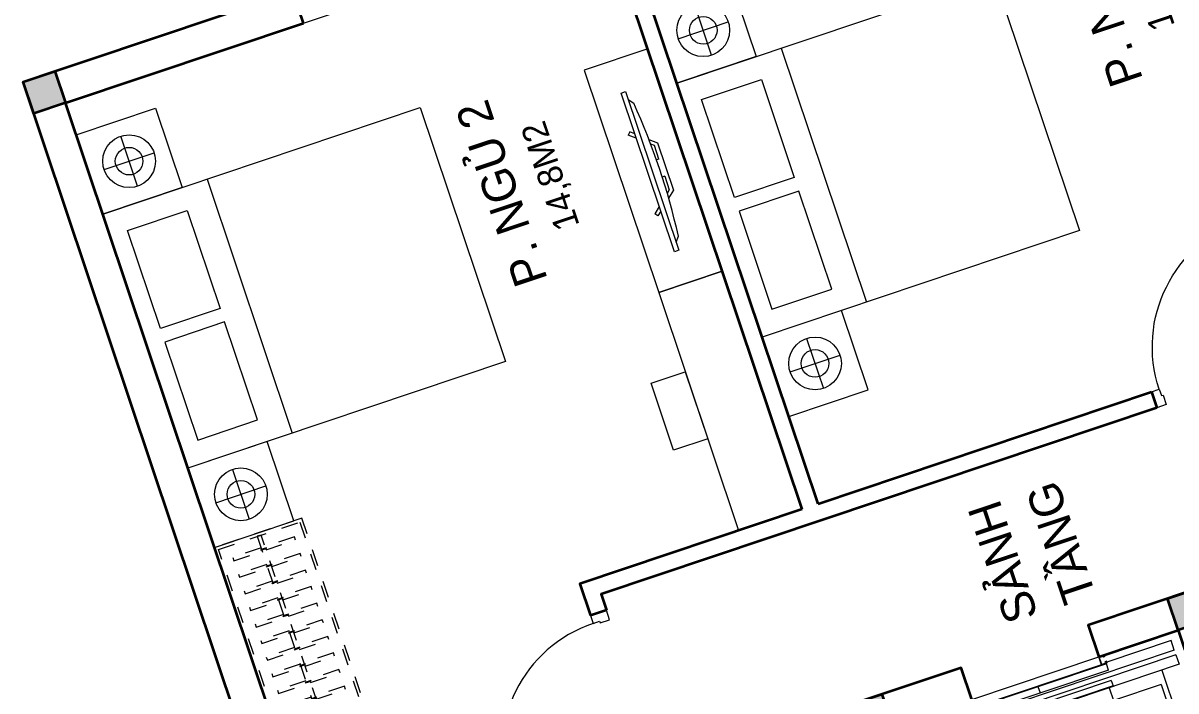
# Model space of a CAD drawing. Header units: metres. Extents: x 568332 to 569219, y 2065964 to 2066430.
# Drawn here: x 568597.38 to 568604.27, y 2066198.1 to 2066202.09 of the extents above; entities that cross this region are included whole.
import ezdxf

# ---------------------------------------------------------------- set-up
doc = ezdxf.new("R2010")
doc.units = ezdxf.units.M
for name, pattern in [('$AUDIT_BAD_LTYPE2', [0]), ('CENTER', [2, 1.25, -0.25, 0.25, -0.25]), ('X-5M-G-MB PHONGNGU$0$HIDDEN2', [0.1875, 0.125, -0.0625])]:
    doc.linetypes.add(name, pattern=pattern)
doc.layers.get('0').update_dxf_attribs({"linetype": 'CONTINUOUS'})
for name, color, linetype, lineweight in [('-CENTER', 143, 'CENTER', 13), ('-CONCRETE', 1, 'CONTINUOUS', 35), ('-DOOR', 137, 'CONTINUOUS', 9), ('-FURNITURE', 46, 'CONTINUOUS', 9), ('-LINE1', 7, 'CONTINUOUS', 18), ('-LINE2', 252, 'CONTINUOUS', 9), ('-TEXT', 7, 'CONTINUOUS', 15), ('-WALL', 4, 'CONTINUOUS', 35), ('TEXT25', 2, 'CONTINUOUS', 13)]:
    doc.layers.add(name, color=color, linetype=linetype, lineweight=lineweight)
doc.styles.add('SVN_AVO_thuong', font='')
doc.styles.add('T1', font='', dxfattribs={"height": 200})
doc.styles.add('vnavanth', font='', dxfattribs={"width": 0.8})
doc.styles.get('SVN_AVO_thuong').set_extended_font_data('SVN-Avo')
doc.styles.get('T1').set_extended_font_data('VNgeometric Light')
doc.styles.get('vnavanth').set_extended_font_data('.VnAvantH')

# ---------------------------------------------------------------- blocks, each defined once
blk = doc.blocks.new('X-5M-DH-2-CORE$0$A$C75E80C28')
at = {"layer": '-LINE2', "linetype": 'Continuous', "ltscale": 2}
for p, q in [((-510.0000099998433, -21.5000000000291), (-510.0000099998579, -50.60000000000582)), ((-506.8000099998899, -21.5000000000291), (-510.0000099998433, -21.5000000000291)), ((-506.8000099998899, -21.5000000000291), (-506.8000099999044, -50.60000000000582)), ((-456.2000100000296, -56.79999999998836), (-500.6000099999364, -56.80000000001746)), ((-456.2000100000441, -60), (-500.600009999951, -60.0000000000291)), ((-453.2000100000441, -63), (-453.2000100000296, -67)), ((-450.0000099998579, -63), (-450.0000099998433, -67)), ((450.0000100000616, -63), (450.0000100000761, -67)), ((453.200010000015, -63), (453.2000100000296, -67)), ((456.2000100000296, -56.79999999998836), (500.6000100000529, -56.79999999998836)), ((456.200010000015, -60), (500.6000100000383, -60)), ((506.8000100001227, -21.5), (510.0000100000761, -21.5)), ((506.8000100001227, -21.5), (506.8000100001082, -50.59999999997672)), ((510.0000100000761, -21.5), (510.0000100000616, -50.59999999997672)), ((-556.8000102631631, -112.4999999912397), (-560.0000102631166, -112.4999999912397)), ((-510.0000099998579, -108.5000000000291), (-510.0000099998433, -79.39999999999418)), ((-506.8000099999044, -108.5000000000291), (-506.8000099998899, -79.39999999999418)), ((-456.2000100000296, -70), (-500.6000099999364, -70.0000000000291)), ((-456.2000100000296, -73.19999999995343), (-500.6000099999364, -73.19999999998254)), ((456.2000100000296, -70), (500.6000100000529, -70)), ((456.2000100000296, -73.19999999995343), (500.6000100000529, -73.19999999995343)), ((456.800009736864, -112.4999999912397), (460.0000097368174, -112.4999999912397)), ((506.8000100001227, -108.5), (506.8000100001227, -79.39999999996508)), ((510.0000100000761, -108.5), (510.0000100000761, -79.39999999996508)), ((-731.0000002632733, -148.9999999649008), (730.9999997367267, -148.9999999649299)), ((-731.0000002698944, -1304.999999934109), (-731.0000002632733, -148.9999999649008)), ((-700.0000002632733, -178.9999999649008), (699.9999997367267, -178.9999999649299)), ((-700.0000002699089, -1224.999999934109), (-700.0000002632733, -178.9999999649008)), ((699.9999997300911, -1224.999999934109), (699.9999997367267, -178.9999999649299)), ((730.9999997301056, -1304.999999934109), (730.9999997367267, -148.9999999649299)), ((-700.0000002699089, -1224.999999934109), (-400.0000002699089, -1224.999999934138)), ((-400.0000002698944, -1304.999999934138), (-400.0000002699089, -1224.999999934138)), ((699.9999997300911, -1224.999999934109), (399.9999997300911, -1224.999999934109)), ((399.9999997301056, -1304.999999934109), (399.9999997300911, -1224.999999934109)), ((839.9999997301056, -1304.999999934109), (-840.0000002698944, -1304.999999934109)), ((-840.0000002698944, -1364.999999934109), (-840.0000002698944, -1304.999999934109)), ((839.9999997301056, -1364.999999934109), (839.9999997301056, -1304.999999934109)), ((839.9999997301056, -1364.999999934109), (-840.0000002698944, -1364.999999934109)), ((424.9999997301056, -1308.999999934109), (-425.0000002698944, -1308.999999934109)), ((-425.0000002699089, -1342.999999934109), (-425.0000002698944, -1308.999999934109)), ((424.9999997300911, -1342.999999934109), (-425.0000002699089, -1342.999999934109)), ((-2.6989437174052e-07, -1308.999999934109), (-2.699089236557484e-07, -1342.999999934109)), ((424.9999997300911, -1342.999999934109), (424.9999997301056, -1308.999999934109)), ((839.9999997301056, -1394.999999934109), (-840.0000002698944, -1394.999999934109)), ((-840.0000002698944, -1394.999999934109), (-840.0000002698944, -1454.999999934109)), ((429.9999997300911, -1405.999999934138), (-430.0000002699089, -1405.999999934109)), ((-430.0000002699089, -1405.999999934109), (-430.0000002698944, -1445.999999934109)), ((429.9999997301056, -1445.999999934138), (-430.0000002698944, -1445.999999934109)), ((-2.699089236557484e-07, -1405.999999934109), (-2.6989437174052e-07, -1445.999999934109)), ((429.9999997300911, -1405.999999934138), (429.9999997301056, -1445.999999934138)), ((839.9999997301056, -1394.999999934109), (839.9999997301056, -1454.999999934109)), ((-840.0000002698944, -1454.999999934109), (-435.0000002698944, -1454.999999934109)), ((-435.0000002698944, -1449.999999934109), (-435.0000002699089, -1459.999999934109)), ((-435.0000002698944, -1449.999999934109), (-400.0000002698944, -1449.999999934138)), ((-435.0000002699089, -1459.999999934109), (-425.0000002699089, -1459.999999934109)), ((-435.0000002698653, -1489.999999934109), (-435.0000002698653, -1499.999999934109)), ((-435.0000002698653, -1489.999999934109), (-425.0000002698653, -1489.999999934109)), ((-435.0000002698653, -1499.999999934109), (-400.0000002698653, -1499.999999934138)), ((-433.4000002698012, -1451.599999934086), (-433.4000002698012, -1458.399999934074)), ((-433.4000002698012, -1451.599999934086), (-401.6000002697547, -1451.599999934086)), ((-433.4000002698012, -1458.399999934074), (-425.0000002698944, -1458.399999934074)), ((-433.4000002697721, -1491.599999934086), (-433.4000002697721, -1498.399999934074)), ((-433.4000002697721, -1491.599999934086), (-425.0000002698653, -1491.599999934086)), ((-433.4000002697721, -1498.399999934074), (-401.6000002697256, -1498.399999934074)), ((-425.0000002698944, -1458.399999934074), (-425.0000002699089, -1459.999999934109)), ((-425.0000002698653, -1489.999999934109), (-425.0000002698653, -1491.599999934086)), ((-401.6000002697547, -1451.599999934086), (-401.6000002697256, -1498.399999934074)), ((399.9999997301056, -1449.999999934109), (-400.0000002698944, -1449.999999934138)), ((-400.0000002698944, -1449.999999934138), (-400.0000002698653, -1499.999999934138)), ((399.9999997301056, -1449.999999934109), (399.9999997301347, -1499.999999934109)), ((434.9999997301056, -1449.999999934109), (399.9999997301056, -1449.999999934109)), ((434.9999997301347, -1499.999999934109), (399.9999997301347, -1499.999999934109)), ((401.5999997301988, -1451.599999934086), (401.5999997302279, -1498.399999934074)), ((433.3999997302453, -1451.599999934086), (401.5999997301988, -1451.599999934086)), ((433.3999997302744, -1498.399999934074), (401.5999997302279, -1498.399999934074)), ((433.3999997302453, -1458.399999934074), (424.9999997301056, -1458.399999934074)), ((424.9999997301056, -1458.399999934074), (424.9999997301056, -1459.999999934109)), ((434.9999997301056, -1459.999999934109), (424.9999997301056, -1459.999999934109)), ((424.9999997301347, -1489.999999934109), (424.9999997301347, -1491.599999934086)), ((434.9999997301347, -1489.999999934109), (424.9999997301347, -1489.999999934109)), ((433.3999997302744, -1491.599999934086), (424.9999997301347, -1491.599999934086)), ((433.3999997302453, -1451.599999934086), (433.3999997302453, -1458.399999934074)), ((433.3999997302744, -1491.599999934086), (433.3999997302744, -1498.399999934074)), ((434.9999997301056, -1449.999999934109), (434.9999997301056, -1459.999999934109)), ((839.9999997301056, -1454.999999934109), (434.9999997301056, -1454.999999934109)), ((434.9999997301347, -1489.999999934109), (434.9999997301347, -1499.999999934109))]:
    blk.add_line(p, q, dxfattribs=at)
for points in [[(-450.0000000000146, 0), (-450, -130), (450, -130), (449.9999999999854, 0)], [(-200, -29), (200.0000000001164, -29), (200.0000000001164, -101), (-200, -101)], [(-36.0000002632587, -583.9999999649008), (35.9999997367413, -583.9999999649008), (35.99999973675585, -983.9999999649008), (-36.00000026324415, -983.9999999649008)]]:
    blk.add_lwpolyline(points, close=True, dxfattribs=at)
for points in [[(-780.0000002632587, -788.9999999649008), (-751.0000002632587, -788.9999999649299, 0.414213562373095), (-750.0000002632733, -787.9999999649008), (-750.0000002632587, -783.9999999649008), (-750.0000002632587, -779.9999999649008, 0.414213562373095), (-751.0000002632733, -778.9999999649299), (-780.0000002632733, -778.9999999649881, -0.2569775838576673), (-784.1207396915852, -781.9399999648449), (-797.9000002631656, -781.939999964874, -0.414213562373095), (-800.9000002631656, -778.939999964874), (-804.0000002632587, -749.4999999649008, 0.414213562373095), (-807.0000002632587, -746.4999999649008), (-812.0000002632587, -746.4999999649008), (-812.0000002632587, -783.9999999649008), (-812.0000002632587, -821.4999999649008), (-807.0000002632587, -821.4999999649008, 0.414213562373095), (-804.0000002632587, -818.4999999649008), (-800.9000002631656, -789.0599999648693, -0.414213562373095), (-797.9000002631656, -786.0599999648693), (-784.1207396915852, -786.0599999648402, -0.2569775838576673), (-780.0000002632587, -788.9999999647553)], [(779.9999997367413, -788.9999999649299), (750.9999997367413, -788.9999999649008, -0.414213562373095), (749.9999997367267, -787.9999999649299), (749.9999997367413, -783.9999999649299), (749.9999997367413, -779.9999999649299, -0.414213562373095), (750.9999997367267, -778.9999999649008), (779.9999997368432, -778.9999999650172, 0.2569775838576673), (784.1207391653006, -781.939999964874), (797.899999736881, -781.9399999648449, 0.414213562373095), (800.899999736881, -778.9399999648449), (803.9999997367413, -749.4999999649008, -0.414213562373095), (806.9999997367413, -746.4999999649008), (811.9999997367413, -746.4999999649008), (811.9999997367413, -783.9999999649008), (811.9999997367413, -821.4999999649008), (806.9999997367413, -821.4999999649008, -0.414213562373095), (803.9999997367413, -818.4999999649008), (800.899999736881, -789.0599999648402, 0.414213562373095), (797.899999736881, -786.0599999648402), (784.1207391653006, -786.0599999648693, 0.2569775838576672), (779.9999997368577, -788.9999999647844)]]:
    blk.add_lwpolyline(points, format="xyb", dxfattribs=at)
for centre, radius, start, end in [((-500.600009999951, -50.60000000000582), 9.400000000001475, 180, 270), ((-500.600009999951, -50.60000000000582), 6.200000000004374, 180, 270), ((-456.2000100000441, -63), 6.19999999999713, 0, 90), ((-456.2000100000441, -63), 3.000000000000045, 0, 90), ((-456.2000100000296, -67), 6.20000000000076, 270, 0), ((-456.2000100000296, -67), 2.999999999999834, 270, 0), ((456.200010000015, -63), 6.19999999999713, 90, 180), ((456.2000100000296, -67), 6.20000000000076, 180, 270), ((456.200010000015, -63), 3.000000000000045, 90, 180), ((456.2000100000296, -67), 2.999999999999834, 180, 270), ((500.6000100000383, -50.59999999997672), 6.200000000004374, 270, 0), ((500.6000100000383, -50.59999999997672), 9.400000000001475, 270, 0), ((-500.6000099999364, -79.39999999999418), 9.399999999997844, 90, 180), ((-500.6000099999364, -79.39999999999418), 6.19999999999734, 90, 180), ((500.6000100000529, -79.39999999996508), 9.399999999997844, 0, 90), ((500.6000100000529, -79.39999999996508), 6.19999999999734, 0, 90)]:
    blk.add_arc(centre, radius, start, end, dxfattribs=at)
blk = doc.blocks.new('A$C5C575821')
at = {"layer": '-CONCRETE'}
h = blk.add_hatch(color=256, dxfattribs=at)
h.dxf.hatch_style = 1
h.paths.add_polyline_path([(-0.00237559899687767, 200.0000000000146), (-0.00237559899687767, 1.455191522836685e-11), (199.9976244010031, 1.455191522836685e-11), (199.9976244010031, 200.0000000000146)])
blk.add_lwpolyline([(-0.00237559899687767, 1.455191522836685e-11), (199.9976244010031, 1.455191522836685e-11), (199.9976244010031, 200.0000000000146), (-0.00237559899687767, 200.0000000000146)], close=True, dxfattribs=at)
blk = doc.blocks.new('A$C3F71457E')
at = {"layer": '-CONCRETE'}
blk.add_lwpolyline([(-8.760252967476845e-09, -100.0000002632005), (0, 400), (-1500, 400.0000000000582), (-1500.00000001755, -1399.999999999942), (-1.754960976541042e-08, -1400), (-7.895869202911854e-08, -900.0000002632005), (199.9999999912397, -900.0000002982852), (199.9999999824504, -1600), (-1700.00000001755, -1600), (-1700, 600), (200, 600), (199.9999999912397, -100.0000002982852), (6.140908226370811e-08, -100.0000002632005)], dxfattribs=at)
at = {"layer": '-LINE1'}
blk.add_line((-7.895869202911854e-08, -900.0000002632005), (-8.760252967476845e-09, -100.0000002632005), dxfattribs=at)
at = {"layer": '-WALL'}
for p in [(-1699.997624401003, 399.9999999999854), (0.00237559899687767, 399.9999999999854), (-1699.997624401081, -1599.999999999959), (0.002375601565972829, -1600.000000021305)]:
    blk.add_blockref('A$C5C575821', p, dxfattribs=at)
at = {"color": 2, "rotation": 90}
blk.add_blockref('X-5M-DH-2-CORE$0$A$C75E80C28', (-1500.00000000876, -499.9999999999418), dxfattribs=at)
blk = doc.blocks.new('*U149')
at = {"linetype": '$AUDIT_BAD_LTYPE2'}
for p, q in [((70, 100), (70, 699.9999999999982)), ((90, 699.9999999999982), (90, 100))]:
    blk.add_line(p, q, dxfattribs=at)
for points in [[(50, 699.9999999999982), (90, 699.9999999999982), (90, 799.9999999999982), (50, 799.9999999999982), (50, 699.9999999999982)], [(50, 702.9059272893337), (50, 100)], [(50, 100), (90, 100), (90, 0), (50, 0), (50, 100)]]:
    blk.add_lwpolyline(points)
for points in [[(118.2698876160139, 594.5156181119073), (118.2698876160139, 764.1349438079906), (90, 764.1349438079906), (90, 735.8650561920058), (112.6159100928053, 735.8650561920058), (112.6159100928053, 594.5156181119073)], [(0, 0), (50, 0), (50, -40), (60, -40), (60, -99.99999999999272), (0, -99.99999999999272)], [(899.9999999999982, 1.3252863207713e-28), (849.9999999999982, 1.3252863207713e-28), (849.9999999999982, -40.00000000000001), (839.9999999999982, -40.00000000000001), (839.9999999999982, -99.99999999999272), (899.9999999999982, -99.99999999999272)]]:
    blk.add_lwpolyline(points, close=True)
at = {"linetype": '$AUDIT_BAD_LTYPE2', "ltscale": 0.3}
blk.add_arc((50, 0), 799.9999999999982, 0, 90, dxfattribs=at)
blk = doc.blocks.new('*U237')
at = {"linetype": 'X-5M-G-MB PHONGNGU$0$HIDDEN2'}
for points in [[(0, 600.0000000004657), (0, 0), (2290.909090880962, -8.262197655262123e-10), (2290.909090880962, 599.9999999996394)], [(2270.909090880962, 579.999661371566), (2270.909090880962, 19.99966137156623), (20, 20.00000000046566), (20, 580.0000000004657)], [(2270.909090880962, 286.6991212946483), (2270.909090880962, 313.0991212945551), (20, 313.0991212953813), (19.99999859370291, 286.6991212952417)], [(113.7817614636733, 319.1750910408318), (109.4317788550979, 319.1750910408318), (109.4317788550979, 280.441767644881), (113.7817614636733, 280.441767644881)], [(227.7817614636733, 319.1750910407849), (223.4317788550979, 319.1750910407849), (223.4317788550979, 280.4417676448341), (227.7817614636733, 280.4417676448341)], [(341.7817614636733, 319.175091040738), (337.4317788550979, 319.175091040738), (337.4317788550979, 280.4417676447872), (341.7817614636733, 280.4417676447872)], [(455.7817614636733, 319.1750910406911), (451.4317788550979, 319.1750910406911), (451.4317788550979, 280.4417676447403), (455.7817614636733, 280.4417676447403)], [(569.7817614636733, 319.1750910406442), (565.431778855098, 319.1750910406442), (565.431778855098, 280.4417676446934), (569.7817614636733, 280.4417676446934)], [(683.7817614636733, 319.1750910405973), (679.431778855098, 319.1750910405973), (679.431778855098, 280.4417676446465), (683.7817614636733, 280.4417676446465)], [(797.7817614636733, 319.1750910405504), (793.431778855098, 319.1750910405504), (793.431778855098, 280.4417676445996), (797.7817614636733, 280.4417676445996)], [(911.7817614636733, 319.1750910405035), (907.431778855098, 319.1750910405035), (907.431778855098, 280.4417676445527), (911.7817614636733, 280.4417676445527)], [(1025.781761463673, 319.1750910404566), (1021.431778855098, 319.1750910404566), (1021.431778855098, 280.4417676445057), (1025.781761463673, 280.4417676445057)], [(1139.781761463673, 319.1750910404097), (1135.431778855098, 319.1750910404097), (1135.431778855098, 280.4417676444588), (1139.781761463673, 280.4417676444588)], [(1253.781761463673, 319.1750910403628), (1249.431778855098, 319.1750910403628), (1249.431778855098, 280.4417676444119), (1253.781761463673, 280.4417676444119)], [(1367.781761463673, 319.1750910403159), (1363.431778855098, 319.1750910403159), (1363.431778855098, 280.441767644365), (1367.781761463673, 280.441767644365)], [(1481.781761463673, 319.175091040269), (1477.431778855098, 319.175091040269), (1477.431778855098, 280.4417676443181), (1481.781761463673, 280.4417676443181)], [(1595.781761463673, 319.175091040222), (1591.431778855098, 319.175091040222), (1591.431778855098, 280.4417676442712), (1595.781761463673, 280.4417676442712)], [(1709.781761463673, 319.1750910401751), (1705.431778855098, 319.1750910401751), (1705.431778855098, 280.4417676442243), (1709.781761463673, 280.4417676442243)], [(1823.781761463673, 319.1750910401282), (1819.431778855098, 319.1750910401282), (1819.431778855098, 280.4417676441774), (1823.781761463673, 280.4417676441774)], [(1937.781761463673, 319.1750910400813), (1933.431778855098, 319.1750910400813), (1933.431778855098, 280.4417676441305), (1937.781761463673, 280.4417676441305)], [(2051.781761463673, 319.1750910400344), (2047.431778855098, 319.1750910400344), (2047.431778855098, 280.4417676440836), (2051.781761463673, 280.4417676440836)], [(2165.781761463673, 319.1750910399875), (2161.431778855098, 319.1750910399875), (2161.431778855098, 280.4417676440366), (2165.781761463673, 280.4417676440366)]]:
    blk.add_lwpolyline(points, close=True, dxfattribs=at)
for points in [[(122.2409142897814, 313.1103512093413), (122.2409142897814, 515.2497102723445), (100.1765458012815, 515.2497102723445), (100.1765458012815, 313.1103512093413)], [(236.2409142897814, 313.1103512092944), (236.2409142897814, 515.2497102722975), (214.1765458012815, 515.2497102722975), (214.1765458012815, 313.1103512092944)], [(350.2409142897814, 313.1103512092475), (350.2409142897814, 515.2497102722507), (328.1765458012815, 515.2497102722507), (328.1765458012815, 313.1103512092475)], [(464.2409142897814, 313.1103512092006), (464.2409142897814, 515.2497102722037), (442.1765458012815, 515.2497102722037), (442.1765458012815, 313.1103512092006)], [(578.2409142897814, 313.1103512091537), (578.2409142897814, 515.2497102721569), (556.1765458012815, 515.2497102721569), (556.1765458012815, 313.1103512091537)], [(692.2409142897814, 313.1103512091068), (692.2409142897814, 515.24971027211), (670.1765458012815, 515.24971027211), (670.1765458012815, 313.1103512091068)], [(806.2409142897814, 313.1103512090599), (806.2409142897814, 515.249710272063), (784.1765458012815, 515.249710272063), (784.1765458012815, 313.1103512090599)], [(920.2409142897814, 313.110351209013), (920.2409142897814, 515.2497102720162), (898.1765458012815, 515.2497102720162), (898.1765458012815, 313.110351209013)], [(1034.240914289781, 313.1103512089661), (1034.240914289781, 515.2497102719692), (1012.176545801281, 515.2497102719692), (1012.176545801281, 313.1103512089661)], [(1148.240914289781, 313.1103512089192), (1148.240914289781, 515.2497102719224), (1126.176545801281, 515.2497102719224), (1126.176545801281, 313.1103512089192)], [(1262.240914289781, 313.1103512088723), (1262.240914289781, 515.2497102718754), (1240.176545801281, 515.2497102718754), (1240.176545801281, 313.1103512088723)], [(1376.240914289781, 313.1103512088254), (1376.240914289781, 515.2497102718285), (1354.176545801281, 515.2497102718285), (1354.176545801281, 313.1103512088254)], [(1490.240914289781, 313.1103512087785), (1490.240914289781, 515.2497102717816), (1468.176545801281, 515.2497102717816), (1468.176545801281, 313.1103512087785)], [(1604.240914289781, 313.1103512087315), (1604.240914289781, 515.2497102717347), (1582.176545801281, 515.2497102717347), (1582.176545801281, 313.1103512087315)], [(1718.240914289781, 313.1103512086846), (1718.240914289781, 515.2497102716878), (1696.176545801281, 515.2497102716878), (1696.176545801281, 313.1103512086846)], [(1832.240914289781, 313.1103512086377), (1832.240914289781, 515.2497102716409), (1810.176545801281, 515.2497102716409), (1810.176545801281, 313.1103512086377)], [(1946.240914289781, 313.1103512085908), (1946.240914289781, 515.2497102715939), (1924.176545801281, 515.2497102715939), (1924.176545801281, 313.1103512085908)], [(2060.240914289781, 313.1103512085439), (2060.240914289781, 515.2497102715471), (2038.176545801281, 515.2497102715471), (2038.176545801281, 313.1103512085439)], [(2174.240914289781, 313.110351208497), (2174.240914289781, 515.2497102715001), (2152.176545801281, 515.2497102715001), (2152.176545801281, 313.110351208497)], [(100.1765458012815, 286.7103512094345), (100.1765458012815, 92.0852110228024), (122.2409142897814, 92.0852110228024), (122.2409142897814, 286.7103512094345)], [(214.1765458012815, 286.7103512093876), (214.1765458012815, 92.08521102275549), (236.2409142897814, 92.08521102275549), (236.2409142897814, 286.7103512093876)], [(328.1765458012815, 286.7103512093407), (328.1765458012815, 92.08521102270858), (350.2409142897814, 92.08521102270858), (350.2409142897814, 286.7103512093407)], [(442.1765458012815, 286.7103512092938), (442.1765458012815, 92.08521102266168), (464.2409142897814, 92.08521102266168), (464.2409142897814, 286.7103512092938)], [(556.1765458012815, 286.7103512092469), (556.1765458012815, 92.08521102261477), (578.2409142897814, 92.08521102261477), (578.2409142897814, 286.7103512092469)], [(670.1765458012815, 286.7103512092), (670.1765458012815, 92.08521102256786), (692.2409142897814, 92.08521102256786), (692.2409142897814, 286.7103512092)], [(784.1765458012815, 286.7103512091531), (784.1765458012815, 92.08521102252095), (806.2409142897814, 92.08521102252095), (806.2409142897814, 286.7103512091531)], [(898.1765458012815, 286.7103512091062), (898.1765458012815, 92.08521102247404), (920.2409142897814, 92.08521102247404), (920.2409142897814, 286.7103512091062)], [(1012.176545801281, 286.7103512090592), (1012.176545801281, 92.08521102242715), (1034.240914289781, 92.08521102242715), (1034.240914289781, 286.7103512090592)], [(1126.176545801281, 286.7103512090123), (1126.176545801281, 92.08521102238024), (1148.240914289781, 92.08521102238024), (1148.240914289781, 286.7103512090123)], [(1240.176545801281, 286.7103512089654), (1240.176545801281, 92.08521102233333), (1262.240914289781, 92.08521102233333), (1262.240914289781, 286.7103512089654)], [(1354.176545801281, 286.7103512089186), (1354.176545801281, 92.08521102228642), (1376.240914289781, 92.08521102228642), (1376.240914289781, 286.7103512089186)], [(1468.176545801281, 286.7103512088717), (1468.176545801281, 92.0852110222395), (1490.240914289781, 92.0852110222395), (1490.240914289781, 286.7103512088717)], [(1582.176545801281, 286.7103512088247), (1582.176545801281, 92.0852110221926), (1604.240914289781, 92.0852110221926), (1604.240914289781, 286.7103512088247)], [(1696.176545801281, 286.7103512087778), (1696.176545801281, 92.0852110221457), (1718.240914289781, 92.0852110221457), (1718.240914289781, 286.7103512087778)], [(1810.176545801281, 286.7103512087309), (1810.176545801281, 92.08521102209879), (1832.240914289781, 92.08521102209879), (1832.240914289781, 286.7103512087309)], [(1924.176545801281, 286.710351208684), (1924.176545801281, 92.08521102205188), (1946.240914289781, 92.08521102205188), (1946.240914289781, 286.710351208684)], [(2038.176545801281, 286.7103512086371), (2038.176545801281, 92.08521102200497), (2060.240914289781, 92.08521102200497), (2060.240914289781, 286.7103512086371)], [(2152.176545801281, 286.7103512085902), (2152.176545801281, 92.08521102195806), (2174.240914289781, 92.08521102195806), (2174.240914289781, 286.7103512085902)]]:
    blk.add_lwpolyline(points, dxfattribs=at)
blk = doc.blocks.new('XR.MB.LM123$0$tvi 1')
blk.add_lwpolyline([(28.54445810673496, -2.291926648467779e-10), (28.54445810673496, -999.9999999999964), (-7.275957614183426e-12, -1000), (0, 0)], close=True)
for points in [[(28.54445810680045, -50.31958968611434), (52.37372755713295, -80.86315460130209)], [(-24.09820395050338, -235.5599978379832), (-39.09879504836863, -251.7939635238108)], [(0, -284.7849796677438), (-39.09879504836863, -251.7939635238108)], [(0, -255.9952397129928), (-24.09820395050338, -235.5599978379832)], [(69.66229681991535, -315.0836646851385), (111.1934016081432, -350.2927865858655), (111.193401608034, -649.712917566063), (69.68611289083492, -684.9110379843005)], [(89.09002233762294, -445.7449799550195), (89.09002233762294, -359.9578938602899), (70.91298945683957, -344.6203678706661)], [(89.09002233762294, -445.7449799550195), (73.49991829216015, -445.7449799550232)], [(89.09002233768115, -554.2550200447404), (89.09002233773936, -640.0421061392371), (70.91298945678864, -655.3796321293303)], [(89.09002233768115, -554.2550200447404), (73.49991829216015, -554.2550200447404)], [(0, -715.2150203320198), (-39.09879504836863, -748.2060364759491)], [(-24.09820395050338, -764.4400021620095), (-39.09879504836863, -748.2060364759491)], [(0, -744.004760287), (-24.09820395050338, -764.4400021620095)], [(28.54445810674224, -949.680410313882), (52.37372755713295, -919.1368453984578)]]:
    blk.add_lwpolyline(points)
blk.add_arc((-4025.16618952866, -499.9999999999964), 4099.025185406737, 354.1310878512652, 5.868912148527433)
blk = doc.blocks.new('G1600')
for p, q in [((137477.0741823114, -212827.2147267315), (139077.0741823114, -212827.2147267327)), ((137227.6935681712, -213391.7193460799), (137227.6935681718, -213076.8871672568)), ((139326.4547964507, -213391.7193460799), (139326.4547964501, -213076.8871672568)), ((137385.1096575831, -213234.3032566686), (137070.2774787599, -213234.3032566681)), ((139169.0387070388, -213234.3032566686), (139483.870885862, -213234.3032566681))]:
    blk.add_line(p, q)
blk.add_lwpolyline([(137477.074182311, -213484.2147267315), (137477.0741823123, -211484.2147267315), (139077.0741823123, -211484.2147267327), (139077.074182311, -213484.2147267327), (137477.074182311, -213484.2147267315)])
for points in [[(136977.074182316, -213484.2147267311), (136977.0741823163, -212984.3917867657), (137477.0741823113, -212984.3917867661), (137477.074182311, -213484.2147267315)], [(137617.074182311, -213375.2147267316), (137617.0741823112, -212998.7147267316), (138234.5741823112, -212998.714726732), (138234.574182311, -213375.214726732)], [(138937.074182311, -213375.2147267325), (138937.0741823112, -212998.7147267325), (138319.5741823112, -212998.7147267321), (138319.574182311, -213375.2147267321)], [(139577.0741823059, -213484.2147267331), (139577.0741823062, -212984.3917867677), (139077.0741823113, -212984.3917867673), (139077.074182311, -213484.2147267327)]]:
    blk.add_lwpolyline(points, close=True)
for centre, radius in [((137227.6935681715, -213234.3032566684), 157.4160894116067), ((139326.4547964504, -213234.3032566684), 157.4160894116067), ((137227.6935681715, -213234.3032566684), 82.41608941160666), ((139326.4547964504, -213234.3032566684), 82.41608941160666)]:
    blk.add_circle(centre, radius)
blk = doc.blocks.new('*U198')
at = {"linetype": '$AUDIT_BAD_LTYPE2'}
for p, q in [((70, 100), (70, 700.0000000000018)), ((90, 700.0000000000018), (90, 100))]:
    blk.add_line(p, q, dxfattribs=at)
for points in [[(50, 700.0000000000018), (90, 700.0000000000018), (90, 800.0000000000018), (50, 800.0000000000018), (50, 700.0000000000018)], [(50, 702.9059272893373), (50, 100)], [(50, 100), (90, 100), (90, 0), (50, 0), (50, 100)]]:
    blk.add_lwpolyline(points)
for points in [[(118.2698876160139, 594.515618111911), (118.2698876160139, 764.1349438079942), (90, 764.1349438079942), (90, 735.8650561920094), (112.6159100928053, 735.8650561920094), (112.6159100928053, 594.515618111911)], [(0, 0), (50, 0), (50, -40), (60, -40), (60, -100.0001724930771), (0, -100.0001724930771)], [(900.0000000000018, -1.262177448353619e-28), (850.0000000000018, -1.262177448353619e-28), (850.0000000000018, -40.00000000000001), (840.0000000000018, -40.00000000000001), (840.0000000000018, -100.0001724930771), (900.0000000000018, -100.0001724930771)]]:
    blk.add_lwpolyline(points, close=True)
at = {"linetype": '$AUDIT_BAD_LTYPE2', "ltscale": 0.3}
blk.add_arc((50, 0), 800.0000000000019, 0, 90, dxfattribs=at)
blk = doc.blocks.new('M20-T3')
at = {"layer": '-DOOR'}
blk.add_lwpolyline([(201516.3080991519, -221150.0210506009), (201316.3080992265, -221150.0210506009), (201316.308099237, -222550.0210506009), (201516.3080991623, -222550.0210506009)], close=True, dxfattribs=at)
at = {"layer": '-FURNITURE'}
for points in [[(198616.3160275715, -222649.3736783975), (198193.7355112946, -222649.3736783975), (198193.7355112946, -222434.2618377494), (198616.3160275715, -222434.2618377494)], [(199116.3080991528, -222650.0204579468), (197616.3080990791, -222650.0204579105), (197616.3080990791, -223050.0210505013), (199116.3080991528, -223050.0210505376)], [(200516.3080991528, -222650.0204574388), (199116.3080991528, -222650.0204579468), (199116.3080992229, -223050.0210509031), (200516.3080992229, -223050.0210503951)]]:
    blk.add_lwpolyline(points, close=True, dxfattribs=at)
at = {"layer": '-WALL', "linetype": 'Continuous', "ltscale": 10}
for p, q in [((196016.3200390492, -219450.0210512837), (201516.3080991388, -219450.021051205)), ((201516.3080991388, -219450.021051205), (201516.3080991519, -221150.0210506009)), ((196416.3080991835, -219650.0210512783), (201316.3080991411, -219650.0210512073)), ((201316.3080991411, -219650.0210512073), (201316.3080991519, -221150.0210506009)), ((201316.3080992207, -221150.0210506009), (201516.3080992207, -221150.0210506009))]:
    blk.add_line(p, q, dxfattribs=at)
at = {"layer": '-WALL'}
for p, q in [((197416.3080991183, -221750.0210505197), (197416.3080991214, -221650.0210505199)), ((197616.3080990791, -223050.0210505013), (201316.3080991794, -223050.0210505013)), ((197616.3080990791, -223150.0210505013), (201316.3080991805, -223150.0210505013)), ((197616.3080990792, -223150.0210505013), (197616.3080990791, -225250.5094793694)), ((197616.3080990791, -225250.5094793694), (197516.3080990792, -225250.5094793694))]:
    blk.add_line(p, q, dxfattribs=at)
for points in [[(197616.3080990791, -223050.0210505013), (197616.308099079, -221650.0210505259), (197416.3080991214, -221650.0210505199)], [(197516.3080990792, -225250.5094793694), (197516.3080990792, -221750.0210505227), (197416.3080991183, -221750.0210505197)]]:
    blk.add_lwpolyline(points, dxfattribs=at)
at = {"layer": '-DOOR'}
blk.add_blockref('*U149', (196516.3080991214, -221650.0210504917), dxfattribs=at)
at = {"layer": '-DOOR', "xscale": -1, "rotation": 270}
blk.add_blockref('*U198', (197616.3080990791, -226150.5094793692), dxfattribs=at)
at = {"layer": '-FURNITURE', "extrusion": (0, 0, -1), "xscale": -0.916666666665974, "yscale": 0.916666666665974, "zscale": -0.916666666665974, "rotation": 180}
blk.add_blockref('*U237', (-198516.3080991561, -219650.0210512792), dxfattribs=at)
at = {"layer": '-FURNITURE', "rotation": 180}
for p in [(338093.3822814652, -433134.23577771), (337743.3822814408, -436634.2357772331)]:
    blk.add_blockref('G1600', p, dxfattribs=at)
at = {"layer": '-FURNITURE', "extrusion": (0, 0, -1), "xscale": -1, "rotation": 90.0036897224144}
blk.add_blockref('XR.MB.LM123$0$tvi 1', (-200316.3181109091, -222815.4141941032), dxfattribs=at)
at = {"layer": '-WALL', "xscale": -1}
blk.add_blockref('A$C5C575821', (201516.3057235421, -219650.0210512051), dxfattribs=at)
at = {"layer": '-WALL', "xscale": -1, "rotation": 180}
blk.add_blockref('A$C3F71457E', (196216.3080990791, -224550.0210505227), dxfattribs=at)
at = {"layer": '-TEXT', "color": 2, "style": 'vnavanth'}
for s, p in [('s¶nh', (196563.6139446289, -224185.9270630778)), ('tÇng', (196563.6139446289, -224551.2794404022))]:
    blk.add_text(s, height=199.9591899200177, dxfattribs=at).set_placement(p)
at = {"layer": 'TEXT25'}
for s, height, style, p in [('P. NGỦ 2', 200, 'SVN_AVO_thuong', (199401.3514758742, -222047.4005364279)), ('14,8M2', 150, 'T1', (199646.3436256497, -222330.6689228119)), ('P. NGỦ 3', 200, 'SVN_AVO_thuong', (199401.8802267004, -225798.5283198023)), ('14,8M2', 150, 'T1', (199646.3436256497, -226081.7967061863))]:
    blk.add_text(s, height=height, rotation=359.9999999899487, dxfattribs=dict(at, style=style)).set_placement(p)

msp = doc.modelspace()

# ---------------------------------------------------------------- block references
at = {"layer": '-CENTER', "xscale": 0.001, "yscale": 0.001, "zscale": 0.001, "rotation": 108.5514997303649}
msp.add_blockref('M20-T3', (568453.4477132321, 2065940.871253553), dxfattribs=at)

doc.saveas('drawing.dxf')
